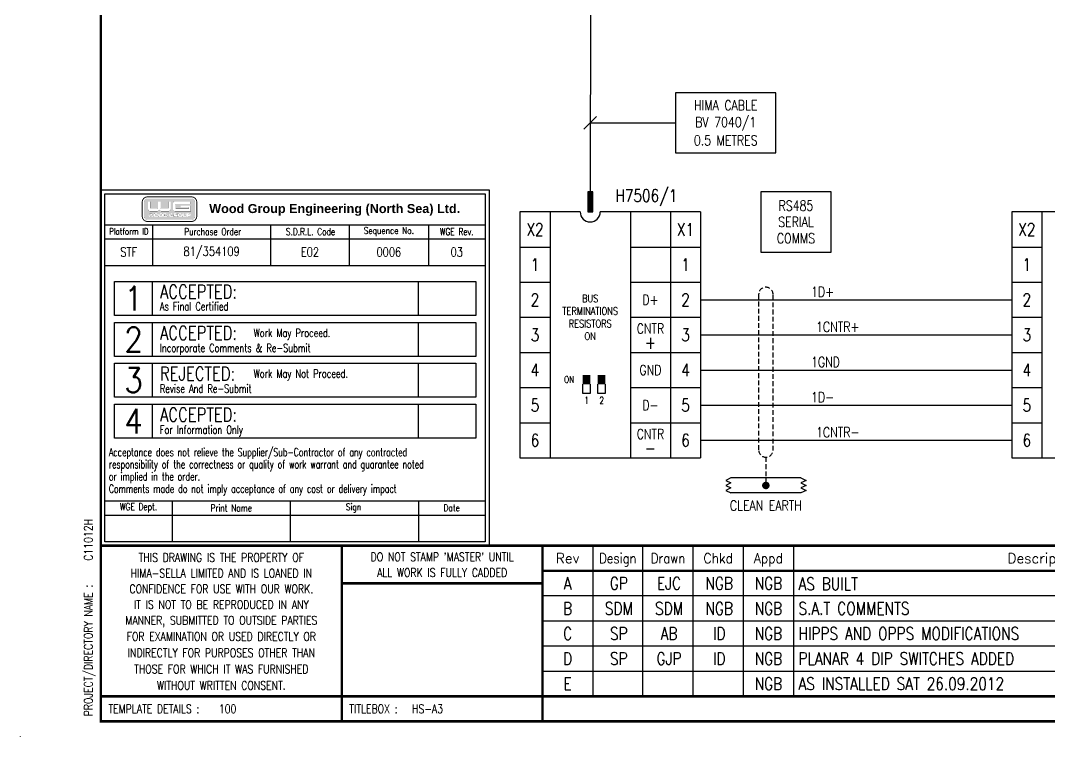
# Model space of a CAD drawing. Extents: x 0 to 414, y 0 to 285.
# Drawn here: x 0 to 205, y 0 to 142.6 of the extents above; entities that cross this region are included whole.
import ezdxf
from ezdxf.enums import TextEntityAlignment as Align

# ---------------------------------------------------------------- set-up
doc = ezdxf.new("R2010")
doc.units = 0
doc.header["$MEASUREMENT"] = 0
doc.linetypes.add('CONTINU', pattern=[0])
doc.linetypes.add('HIDDEN2', pattern=[4.762499999999999, 3.175, -1.5875])
doc.layers.get('0').update_dxf_attribs({"linetype": 'CONTINUOUS'})
for name, color, linetype in [('CATALOGUE', 2, 'CONTINUOUS'), ('COL', 2, 'CONTINU'), ('ELAC003$', 7, 'CONTINUOUS'), ('LINE', 1, 'CONTINUOUS'), ('LOCATION', 2, 'CONTINUOUS'), ('MCABGREY-0_5', 4, 'CONTINUOUS'), ('PCABGREY-0_5', 7, 'CONTINUOUS'), ('RECORD', 2, 'CONTINUOUS'), ('ROW', 2, 'CONTINU'), ('SNA', 2, 'CONTINUOUS'), ('TECHDATA', 2, 'CONTINUOUS'), ('TEXT', 2, 'CONTINUOUS'), ('TPOL', 3, 'CONTINUOUS'), ('UPS', 2, 'CONTINUOUS'), ('ZONE', 2, 'CONTINUOUS')]:
    doc.layers.add(name, color=color, linetype=linetype)
doc.styles.add('CATALOGU', font='romans.shx', dxfattribs={"width": 0.8})
doc.styles.add('LOCATION', font='ROMANS.shx', dxfattribs={"width": 0.8, "height": 2.5})
doc.styles.add('PINS', font='ROMANS.shx', dxfattribs={"width": 0.8, "height": 2.5})
doc.styles.add('REFERENC', font='romans.shx', dxfattribs={"width": 0.8})
doc.styles.add('ROMAND', font='ROMAND')
doc.styles.add('ROMANS', font='romans.shx', dxfattribs={"width": 0.8})
doc.styles.add('SYMBOL', font='romans.shx', dxfattribs={"width": 0.8})
doc.styles.add('TECHDATA', font='ROMANS.shx', dxfattribs={"width": 0.8, "height": 2.5})
doc.styles.add('WIRES', font='ROMANS.shx', dxfattribs={"width": 0.8, "height": 2})
doc.styles.add('ZONE', font='ROMANS.shx', dxfattribs={"width": 0.8, "height": 2.5})

# ---------------------------------------------------------------- blocks, each defined once
blk = doc.blocks.new('H7506')
for p, q in [((0, 10.5), (0, -38.5)), ((6, 10.5), (6, -38.5)), ((36, 10.5), (16, 10.5)), ((22, 10.5), (22, -38.5)), ((30, 10.5), (30, -38.5)), ((36, 10.5), (36, -38.5)), ((0, 3.5), (6, 3.5)), ((22, 3.5), (36, 3.5)), ((0, -3.5), (6, -3.5)), ((22, -3.5), (36, -3.5)), ((0, -10.5), (6, -10.5)), ((22, -10.5), (36, -10.5)), ((0, -17.5), (6, -17.5)), ((22, -17.5), (36, -17.5)), ((0, -24.5), (6, -24.5)), ((12.5, -25.7089), (12.5, -23.8339)), ((14, -23.8339), (14, -25.7089)), ((15.5, -25.7089), (15.5, -23.8339)), ((17, -23.8339), (17, -25.7089)), ((22, -24.5), (36, -24.5)), ((14, -25.7089), (12.5, -25.7089)), ((17, -25.7089), (15.5, -25.7089)), ((0, -31.5), (6, -31.5)), ((22, -31.5), (36, -31.5)), ((0, -38.5), (36, -38.5))]:
    blk.add_line(p, q)
blk.add_lwpolyline([(12, 10.5), (0, 10.5)])
at = {"const_width": 1.5}
for points in [[(13.25, -21.9589), (13.25, -23.8339)], [(16.25, -21.9589), (16.25, -23.8339)]]:
    blk.add_lwpolyline(points, dxfattribs=at)
blk.add_arc((14, 10.5), 2, 180, 0)
at = {"layer": 'CATALOGUE', "style": 'CATALOGU', "width": 0.8, "flags": 1}
blk.add_attdef('CATALOGUE', (2, -43), '', height=1, dxfattribs=at)
at = {"layer": 'LOCATION', "style": 'LOCATION', "width": 0.8, "flags": 1}
blk.add_attdef('LOCATION', (2, -45), '', height=1, dxfattribs=at)
at = {"layer": 'RECORD', "style": 'REFERENC', "width": 0.8, "flags": 1}
blk.add_attdef('RECORD', (2, -41), '', height=1, dxfattribs=at)
at = {"layer": 'SNA', "style": 'SYMBOL', "width": 0.8}
blk.add_attdef('SNA', (19, 12.5), '', height=2.5, dxfattribs=at)
at = {"layer": 'TEXT', "style": 'ROMANS', "width": 0.8}
for s, height, p in [('X2', 2.5, (3, 7)), ('X1', 2.5, (33, 7)), ('1', 2.5, (3, 0)), ('1', 2.5, (33, 0)), ('2', 2.5, (3, -7)), ('D+', 2, (26, -7)), ('2', 2.5, (33, -7)), ('CNTR', 2, (26, -12.75)), ('3', 2.5, (3, -14)), ('3', 2.5, (33, -14)), ('+', 2.5, (26, -15.5)), ('4', 2.5, (3, -21)), ('GND', 2, (26, -21)), ('4', 2.5, (33, -21)), ('5', 2.5, (3, -28)), ('D-', 2, (26, -28)), ('5', 2.5, (33, -28)), ('CNTR', 2, (26, -33.75)), ('6', 2.5, (3, -35)), ('6', 2.5, (33, -35)), ('-', 2.5, (26, -36.5))]:
    blk.add_text(s, height=height, dxfattribs=at).set_placement(p, align=Align.MIDDLE)
for s, height, p in [('BUS', 1.5, (14, -7.5)), ('TERMINATIONS', 1.5, (14, -10)), ('RESISTORS', 1.5, (14, -12.5)), ('ON', 1.5, (14, -15)), ('1', 1.35, (13.2853, -27.7228)), ('2', 1.35, (16.2853, -27.7228))]:
    blk.add_text(s, height=height, dxfattribs=at).set_placement(p, align=Align.CENTER)
blk.add_text('ON', height=1.35, dxfattribs=at).set_placement((8.7853, -23.566))
at = {"layer": 'TPOL', "style": 'PINS', "width": 0.8, "flags": 1}
for tag, p in [('CN7', (0, 0)), ('CN8', (0, -7)), ('CN9', (0, -14)), ('CN10', (0, -21)), ('CN11', (0, -28)), ('CN12', (0, -35))]:
    blk.add_attdef(tag, text='', height=1.5, dxfattribs=at).set_placement(p, align=Align.MIDDLE_LEFT)
for tag, p in [('CN1', (36, 0)), ('CN2', (36, -7)), ('CN3', (36, -14)), ('CN4', (36, -21)), ('CN5', (36, -28)), ('CN6', (36, -35))]:
    blk.add_attdef(tag, text='', height=1.5, dxfattribs=at).set_placement(p, align=Align.MIDDLE_RIGHT)
at = {"layer": 'ZONE', "style": 'ZONE', "width": 0.8, "flags": 1}
blk.add_attdef('ZONE', (2, -47), '', height=1, dxfattribs=at)
blk = doc.blocks.new('CABLE')
for p, q in [((20, 6), (0, 6)), ((0, 6), (0, -6)), ((20, -6), (20, 6)), ((0, -6), (20, -6))]:
    blk.add_line(p, q)
at = {"layer": 'CATALOGUE', "style": 'CATALOGU', "width": 0.8, "flags": 1}
blk.add_attdef('CATALOGUE', text='', height=1, dxfattribs=at).set_placement((10, -8), align=Align.MIDDLE)
at = {"layer": 'RECORD', "style": 'REFERENC', "width": 0.8, "flags": 1}
blk.add_attdef('RECORD', text='', height=1, dxfattribs=at).set_placement((10, -6), align=Align.MIDDLE)
at = {"layer": 'SNA', "style": 'SYMBOL', "width": 0.8}
blk.add_attdef('SNA', text='', height=2, dxfattribs=at).set_placement((10, 0), align=Align.MIDDLE)
at = {"layer": 'TECHDATA', "style": 'TECHDATA', "width": 0.8}
blk.add_attdef('TECHDATA02', text='', height=2, dxfattribs=at).set_placement((10, -3.5), align=Align.MIDDLE)
at = {"layer": 'TEXT', "style": 'ROMANS', "width": 0.8}
blk.add_text('HIMA CABLE', height=2, dxfattribs=at).set_placement((10, 3.5), align=Align.MIDDLE)
blk = doc.blocks.new('EDREV')
at = {"color": 2, "style": 'ROMANS', "width": 0.8}
for tag, p in [('DES', (129.2, 29.25)), ('DRN', (139.2, 29.25)), ('CHKD', (149.2, 29.25)), ('DES', (129.2, 24.25)), ('DRN', (139.2, 24.25)), ('CHKD', (149.2, 24.25)), ('DES', (129.2, 19.25)), ('DRN', (139.2, 19.25)), ('CHKD', (149.2, 19.25)), ('DES', (129.2, 14.25)), ('DRN', (139.2, 14.25)), ('CHKD', (149.2, 14.25)), ('DES', (129.2, 9.25)), ('DRN', (139.2, 9.25)), ('CHKD', (149.2, 9.25))]:
    blk.add_attdef(tag, text='', height=2.5, dxfattribs=at).set_placement(p, align=Align.CENTER)
blk = doc.blocks.new('HS-A3')
at = {"color": 1}
for p, q in [((114, 38), (114, 8)), ((124, 8), (124, 38)), ((134, 8), (134, 38)), ((144, 38), (144, 8)), ((154, 38), (154, 8)), ((301.5, 28), (104, 28)), ((104, 23), (301.5, 23)), ((301.5, 18), (104, 18)), ((104, 13), (270.5, 13)), ((0, 0), (0, 0.025))]:
    blk.add_line(p, q, dxfattribs=at)
at = {"color": 1, "const_width": 0.5}
blk.add_lwpolyline([(16, 3), (409, 3), (409, 285), (16, 285)], close=True, dxfattribs=at)
for points in [[(409, 38), (16, 38)], [(64, 3), (64, 38)], [(104, 3), (104, 38)], [(270.5, 33), (104, 33)], [(104, 30.5), (64, 30.5)], [(270.5, 8), (16, 8)]]:
    blk.add_lwpolyline(points, dxfattribs=at)
at = {"color": 3, "lineweight": 13, "style": 'ROMANS', "width": 0.8}
for s, p in [('THIS DRAWING IS THE PROPERTY OF', (40, 35.6443)), ("DO NOT STAMP 'MASTER' UNTIL", (84, 35.7693)), ('HIMA-SELLA LIMITED AND IS LOANED IN', (40, 32.5193)), ('ALL WORK IS FULLY CADDED', (84, 32.6443)), ('CONFIDENCE FOR USE WITH OUR WORK.', (40, 29.3879)), ('IT IS NOT TO BE REPRODUCED IN ANY', (40, 26.2629)), ('MANNER, SUBMITTED TO OUTSIDE PARTIES', (40, 23.1379)), ('FOR EXAMINATION OR USED DIRECTLY OR', (40, 19.9054)), ('INDIRECTLY FOR PURPOSES OTHER THAN', (40, 16.6554)), ('THOSE FOR WHICH IT WAS FURNISHED', (40, 13.4054)), ('WITHOUT WRITTEN CONSENT.', (40, 10.1554))]:
    blk.add_text(s, height=1.7, dxfattribs=at).set_placement(p, align=Align.MIDDLE_CENTER)
at = {"color": 4, "style": 'ROMAND'}
for s, p in [('Rev', (109, 34.5)), ('Description', (204, 34.5))]:
    blk.add_text(s, height=2, dxfattribs=at).set_placement(p, align=Align.CENTER)
for s, width, p in [('Design', 0.85, (119, 34.5)), ('Drawn', 0.85, (129, 34.5)), ('Chkd', 0.9, (139, 34.5)), ('Appd', 0.9, (149, 34.5))]:
    blk.add_text(s, height=2, dxfattribs=dict(at, width=width)).set_placement(p, align=Align.CENTER)
at = {"color": 3, "style": 'ROMANS', "width": 0.8}
blk.add_text('PROJECT/DIRECTORY NAME :', height=1.7, rotation=90, dxfattribs=at).set_placement((13.5, 4), align=Align.MIDDLE_LEFT)
for s, p in [('TEMPLATE DETAILS :', (17.5, 5.5)), ('TITLEBOX :', (65.5, 5.5)), ('HS-A3', (78, 5.5))]:
    blk.add_text(s, height=1.7, dxfattribs=at).set_placement(p, align=Align.MIDDLE_LEFT)
at = {"layer": 'COL', "style": 'ROMAND', "flags": 9}
for tag, p in [('COL1', (48.5, 282.5)), ('COL2', (113.5, 282.5)), ('COL3', (178.5, 282.5)), ('COL4', (243.5, 282.5)), ('COL5', (308.5, 282.5)), ('COL6', (373.5, 282.5))]:
    blk.add_attdef(tag, p, '', height=2.5, dxfattribs=at)
at = {"layer": 'ROW', "style": 'ROMAND', "flags": 9}
for tag, p in [('ROW1', (406.5, 249.5)), ('ROW2', (406.5, 188.5)), ('ROW3', (406.5, 127.5)), ('ROW4', (406.5, 66.5))]:
    blk.add_attdef(tag, p, '', height=2.5, dxfattribs=at)
at = {"layer": 'UPS', "color": 3, "style": 'ROMANS', "width": 0.8, "flags": 8}
blk.add_attdef('PROJS->NOMPRO', text='', height=1.7, rotation=90, dxfattribs=at).set_placement((13.5, 35), align=Align.MIDDLE_LEFT)
at = {"layer": 'UPS', "style": 'ROMANS', "width": 0.8, "flags": 8}
for tag, height, p in [('PLANOS->VERIF', 2.5, (293.5, 34.25)), ('PLANOS->CANVI1', 2.5, (109, 29.25)), ('PLANOS->NCAN1', 2.5, (149, 29.25)), ('PLANOS->DCAN1', 2.5, (262.5, 29.25)), ('PLANOS->ORIG', 2.5, (293.5, 29.25)), ('PLANOS->CANVI2', 2.5, (109, 24.25)), ('PLANOS->NCAN2', 2.5, (149, 24.25)), ('PLANOS->DCAN2', 2.5, (262.5, 24.25)), ('PLANOS->HECHF', 2.5, (293.5, 24.25)), ('PLANOS->CANVI3', 2.5, (109, 19.25)), ('PLANOS->NCAN3', 2.5, (149, 19.25)), ('PLANOS->DCAN3', 2.5, (262.5, 19.25)), ('PLANOS->HECHD', 2.5, (293.5, 19.25)), ('PLANOS->CANVI4', 2.5, (109, 14.25)), ('PLANOS->NCAN4', 2.5, (149, 14.25)), ('PLANOS->DCAN4', 2.5, (262.5, 14.25)), ('PLANOS->DATACREA', 2.5, (293.5, 14.25)), ('PLANOS->CANVI5', 2.5, (109, 9.25)), ('PLANOS->NCAN5', 2.5, (149, 9.25)), ('PLANOS->DCAN5', 2.5, (262.5, 9.25)), ('PLANOS->NR1', 2.5, (293.5, 9.25)), ('PROJS->DESCPRO3', 5, (345.5, 5.5)), ('PLANOS->PLANO', 5, (378.5, 5.5)), ('PLANOS->USER', 5, (402.75, 5.5)), ('PLANOS->NR2', 2.5, (293.5, 4.25))]:
    blk.add_attdef(tag, text='', height=height, dxfattribs=at).set_placement(p, align=Align.CENTER)
at = {"layer": 'UPS', "style": 'ROMANS', "width": 3.1263, "flags": 8}
blk.add_attdef('PLANOS->MCAN1', text='', height=2.5, rotation=0.0611733494275344, dxfattribs=at).set_placement((155, 31.6443), (254, 31.75), align=Align.FIT)
at = {"layer": 'UPS', "style": 'ROMANS', "flags": 8}
for tag, width, p, p2 in [('PLANOS->MCAN2', 3.0574, (155, 26.75), (254, 26.75)), ('PLANOS->MCAN3', 3.0574, (155, 21.75), (254, 21.75)), ('PLANOS->MCAN4', 3.0462, (155, 16.75), (254, 16.75)), ('PLANOS->MCAN5', 3.0574, (155, 11.75), (254, 11.75))]:
    blk.add_attdef(tag, text='', height=2.5, dxfattribs=dict(at, width=width)).set_placement(p, p2, align=Align.FIT)
at = {"layer": 'UPS', "style": 'ROMANS', "width": 0.8, "flags": 8}
blk.add_attdef('PLANOS->DENOM', (313.5, 24.25), '', height=2.5, dxfattribs=at)
at = {"layer": 'UPS', "color": 4, "style": 'ROMANS', "width": 0.8, "flags": 8}
for tag, p in [('PROJS->DESCPRO1', (303, 19.25)), ('PROJS->DESCPRO2', (303, 14.25))]:
    blk.add_attdef(tag, p, '', height=2.5, dxfattribs=at)
at = {"layer": 'UPS', "color": 3, "style": 'ROMANS', "width": 0.8, "flags": 8}
blk.add_attdef('PLANOS->PROTOTIPO', text='', height=1.7, dxfattribs=at).set_placement((39.5, 5.5), align=Align.MIDDLE_LEFT)
at = {"layer": 'UPS', "style": 'ROMANS', "width": 0.8, "flags": 8}
blk.add_attdef('PLANOS->OBS4', text='', height=2.5, dxfattribs=at).set_placement((107, 5.5), align=Align.MIDDLE_LEFT)

msp = doc.modelspace()

# ---------------------------------------------------------------- hatches: boundary and pattern name
at = {"linetype": 'Continuous'}
h = msp.add_hatch(color=1, dxfattribs=at)
edge = h.paths.add_edge_path(flags=16)
edge.add_line((30.97153999999989, 106.0572599999999), (33.92126999999975, 106.0572599999999))
edge.add_line((33.92126999999975, 106.0572599999999), (33.92126999999975, 106.5575099999996))
edge.add_line((33.92126999999975, 106.5575099999995), (30.71528, 106.5575099999995))
edge.add_arc((30.71528845434187, 106.1923515456578), 0.365158454439969, 90.00132654225952, 179.9986734577404)
edge.add_line((30.35012999999997, 106.1923599999996), (30.35012999999997, 105.0248))
edge.add_arc((30.71528345411064, 105.024813454342), 0.365153454358445, 180.0021111042776, 269.9994580197556)
edge.add_line((30.71528, 104.6596599999999), (33.92126999999975, 104.6596599999999))
edge.add_line((33.92126999999975, 104.6596599999999), (33.92126999999975, 105.7651399999997))
edge.add_line((33.92126999999975, 105.7651399999997), (31.91660999999999, 105.7651399999997))
edge.add_line((31.91660999999999, 105.7651399999997), (31.91660999999999, 105.4365099999996))
edge.add_line((31.91660999999999, 105.43651), (33.45387999999997, 105.43651))
edge.add_line((33.45387999999997, 105.43651), (33.45387999999997, 105.1224799999997))
edge.add_line((33.45387999999997, 105.1224799999994), (30.97153999999989, 105.1224799999994))
edge.add_arc((30.97154295896194, 105.2502829589616), 0.127802958996096, 180.0013265422535, 269.9986734577261, ccw=False)
edge.add_line((30.84373999999996, 105.25028), (30.84373999999996, 105.92946))
edge.add_arc((30.97154295896194, 105.9294570410379), 0.127802958996119, 90.00132654227377, 179.9986734577465, ccw=False)
edge = h.paths.add_edge_path(flags=16)
edge.add_arc((32.00934466344978, 103.9697547162387), 0.229358143489629, 359.7165362622, 449.7138831776751)
edge.add_line((32.01048999999999, 104.1991099999999), (31.59547999999989, 104.1991099999999))
edge.add_arc((31.59662033655006, 103.969749716007), 0.229363118745536, 90.28486158141148, 180.2822084968908)
edge.add_line((31.36725999999999, 103.9686199999999), (31.36725999999999, 103.7632299999998))
edge.add_arc((31.5966253367817, 103.7620952839927), 0.229368143597591, 179.7165486787224, 269.7138955942124)
edge.add_line((31.59547999999989, 103.5327299999996), (32.01048999999999, 103.5327299999996))
edge.add_arc((32.00933966321798, 103.762090283761), 0.229363168450698, 270.2873596461594, 360.284706561639)
edge.add_line((32.23869999999998, 103.7632299999998), (32.23869999999998, 103.9686199999999))
edge = h.paths.add_edge_path(flags=0)
edge.add_arc((33.62452999999987, 103.9515049999996), 0.081015000000002, -90, 90, ccw=False)
edge.add_line((33.62452999999987, 103.8704899999999), (33.41703000000005, 103.8704899999999))
edge.add_arc((33.41703000000005, 103.9515049999996), 0.081015000000002, 90, 270, ccw=False)
edge.add_line((33.41703000000005, 104.03252), (33.62452999999987, 104.03252))
edge = h.paths.add_edge_path(flags=16)
edge.add_line((33.36624, 103.5327299999996), (33.36624, 103.68975))
edge.add_line((33.36624, 103.68975), (33.64024999999981, 103.68975))
edge.add_arc((33.64024999999981, 103.9444299999999), 0.254680000000008, 270, 450)
edge.add_line((33.64024999999981, 104.1991099999999), (33.17308999999989, 104.1991099999999))
edge.add_line((33.17308999999989, 104.1991099999999), (33.17308999999989, 103.5327299999994))
edge.add_line((33.17308999999989, 103.5327299999996), (33.36624, 103.5327299999996))
edge = h.paths.add_edge_path(flags=16)
edge.add_line((32.78158999999971, 103.69933), (32.62690999999989, 103.69933))
edge.add_arc((32.62748266839059, 103.8140126419962), 0.1146840717988, 179.7165486787283, 269.71389559420106, ccw=False)
edge.add_line((32.51279999999997, 103.81458), (32.51279999999997, 104.1991099999999))
edge.add_line((32.51279999999997, 104.1991099999999), (32.29493999999988, 104.1991099999999))
edge.add_line((32.29493999999988, 104.1991099999999), (32.29493999999988, 103.7632299999996))
edge.add_arc((32.52430033678148, 103.762090283761), 0.229363168450693, 179.7152934383665, 269.7126403538517)
edge.add_line((32.52314999999987, 103.5327299999996), (32.88533999999998, 103.5327299999996))
edge.add_arc((32.88419466321807, 103.7620952839927), 0.229368143597644, 270.2861044057759, 360.2834513212661)
edge.add_line((33.11355999999989, 103.7632299999998), (33.11355999999989, 104.1991099999999))
edge.add_line((33.11355999999989, 104.1991099999999), (32.89569999999997, 104.1991099999999))
edge.add_line((32.89569999999997, 104.1991099999999), (32.89569999999997, 103.8145799999999))
edge.add_arc((32.78101733160905, 103.8140126419962), 0.114684071798818, -89.71389559422369, 0.283451321260884, ccw=False)
edge = h.paths.add_edge_path(flags=0)
edge.add_arc((31.90615733160905, 103.9178373580035), 0.114684071798818, 359.716548678728, 449.7138955942008)
edge.add_line((31.90672999999996, 104.03252), (31.69923, 104.03252))
edge.add_arc((31.69980266839081, 103.9178373580035), 0.114684071798822, 90.28610440577614, 180.2834513212601)
edge.add_line((31.5851199999999, 103.9172699999999), (31.5851199999999, 103.81458))
edge.add_arc((31.69980266839081, 103.8140126419962), 0.114684071798818, 179.7165486787396, 269.7138955942238)
edge.add_line((31.69923, 103.69933), (31.90672999999996, 103.69933))
edge.add_arc((31.90615733160905, 103.8140126419962), 0.1146840717988, 270.2861044057988, 360.2834513212716)
edge.add_line((32.02083999999996, 103.81458), (32.02083999999996, 103.9172699999999))
edge = h.paths.add_edge_path(flags=0)
edge.add_arc((28.04982233160905, 103.917842358235), 0.114679096706921, 359.7140381435265, 449.7113850590014)
edge.add_line((28.05039999999991, 104.03252), (27.84289000000006, 104.03252))
edge.add_arc((27.8434626683906, 103.9178373580035), 0.114684071798822, 90.28610440577614, 180.2834513212601)
edge.add_line((27.72877999999996, 103.9172699999999), (27.72877999999996, 103.81458))
edge.add_arc((27.8434626683906, 103.8140126419962), 0.114684071798818, 179.7165486787396, 269.7138955942238)
edge.add_line((27.84289000000006, 103.69933), (28.05039999999991, 103.69933))
edge.add_arc((28.04982233160905, 103.8140076417647), 0.114679096706899, 270.2886149409979, 360.2859618564731)
edge.add_line((28.16449999999986, 103.81458), (28.16449999999986, 103.9172699999999))
edge = h.paths.add_edge_path(flags=16)
edge.add_arc((28.15300966344977, 103.969749716007), 0.229363118745524, 359.7177915031089, 449.7151384185998)
edge.add_line((28.15414999999989, 104.1991099999999), (27.7391399999999, 104.1991099999999))
edge.add_arc((27.74028033654996, 103.969749716007), 0.229363118745536, 90.28486158141148, 180.2822084968908)
edge.add_line((27.51091999999999, 103.9686199999999), (27.51091999999999, 103.7632299999998))
edge.add_arc((27.74028533678148, 103.7620952839927), 0.229368143597591, 179.7165486787224, 269.7138955942124)
edge.add_line((27.7391399999999, 103.5327299999996), (28.15414999999989, 103.5327299999996))
edge.add_arc((28.15300466321821, 103.7620952839927), 0.229368143597644, 270.2861044057759, 360.2834513212661)
edge.add_line((28.38236999999987, 103.7632299999998), (28.38236999999987, 103.9686199999999))
edge = h.paths.add_edge_path(flags=0)
edge.add_arc((27.10975733160903, 103.9178373580035), 0.114684071798818, 359.716548678728, 449.7138955942008)
edge.add_line((27.11032999999985, 104.03252), (26.90282999999999, 104.03252))
edge.add_arc((26.90340266839092, 103.9178373580035), 0.114684071798822, 90.28610440577614, 180.2834513212601)
edge.add_line((26.78872000000007, 103.9172699999999), (26.78872000000007, 103.81458))
edge.add_arc((26.90340266839092, 103.8140126419962), 0.114684071798818, 179.7165486787396, 269.7138955942238)
edge.add_line((26.90282999999999, 103.69933), (27.11032999999985, 103.69933))
edge.add_arc((27.10975733160903, 103.8140126419962), 0.1146840717988, 270.2861044057988, 360.2834513212716)
edge.add_line((27.22443999999989, 103.81458), (27.22443999999989, 103.9172699999999))
h.paths.add_polyline_path([(26.5818099999999, 104.1986599999999), (26.37002999999996, 103.53409), (26.15823999999986, 103.53409), (25.99757999999996, 103.9540099999997), (25.83690999999999, 103.53409), (25.62512999999989, 103.53409), (25.41334, 104.1986599999999), (25.61052, 104.1986599999999), (25.74196999999998, 103.7714399999994), (25.90994, 104.1950099999995), (26.0852099999999, 104.1950099999995), (26.25317999999987, 103.7714399999994), (26.39193, 104.1986599999999)], flags=16)
edge = h.paths.add_edge_path(flags=16)
edge.add_arc((27.21293966344978, 103.969749716007), 0.229363118745524, 359.7177915031089, 449.7151384185998)
edge.add_line((27.21407999999996, 104.1991099999999), (26.79906999999996, 104.1991099999999))
edge.add_arc((26.80021533654991, 103.9697547162387), 0.229358143489615, 90.28611682232473, 180.2834637377995)
edge.add_line((26.57085999999996, 103.9686199999999), (26.57085999999996, 103.7632299999998))
edge.add_arc((26.80022033678176, 103.762090283761), 0.229363168450693, 179.715293438361, 269.7126403538405)
edge.add_line((26.79906999999996, 103.5327299999996), (27.21407999999996, 103.5327299999996))
edge.add_arc((27.21293466321799, 103.7620952839927), 0.229368143597644, 270.2861044057759, 360.2834513212661)
edge.add_line((27.44229999999999, 103.7632299999998), (27.44229999999999, 103.9686199999999))
edge = h.paths.add_edge_path(flags=0)
edge.add_arc((28.95695733160909, 103.8140126419962), 0.114684071798822, 270.2861044057759, 360.2834513212602)
edge.add_line((29.07163999999999, 103.81458), (29.07163999999999, 103.9172699999999))
edge.add_arc((28.95695733160909, 103.9178373580035), 0.114684071798818, 359.7165486787391, 449.7138955942237)
edge.add_line((28.95752999999989, 104.03252), (28.61495999999997, 104.03252))
edge.add_line((28.61495999999997, 104.03252), (28.61495999999997, 103.69933))
edge.add_line((28.61495999999997, 103.69933), (28.95752999999989, 103.69933))
edge = h.paths.add_edge_path(flags=16)
edge.add_arc((29.0601396634496, 103.969749716007), 0.229363118745524, 359.7177915031089, 449.7151384185885)
edge.add_line((29.06128000000006, 104.1991099999999), (28.42703999999986, 104.1991099999999))
edge.add_line((28.42703999999986, 104.1991099999999), (28.42703999999986, 103.5327299999994))
edge.add_line((28.42703999999986, 103.5327299999996), (29.06128000000006, 103.5327299999996))
edge.add_arc((29.0601346632182, 103.7620952839927), 0.229368143597599, 270.2861044057876, 360.2834513212775)
edge.add_line((29.28949999999986, 103.7632299999998), (29.28949999999986, 103.9686199999999))
edge = h.paths.add_edge_path(flags=16)
edge.add_arc((30.22546899608261, 103.9891589960829), 0.043361003928592, 0.001326542279929, 89.99867345775013)
edge.add_line((30.22546999999996, 104.03252), (29.96123999999986, 104.03252))
edge.add_arc((29.96181266839089, 103.9178373580035), 0.1146840717988, 90.28610440579894, 180.2834513212717)
edge.add_line((29.84712999999999, 103.9172699999999), (29.84712999999999, 103.81458))
edge.add_arc((29.96181266839089, 103.8140126419962), 0.114684071798818, 179.716548678728, 269.7138955942011)
edge.add_line((29.96123999999986, 103.69933), (30.22546999999996, 103.69933))
edge.add_arc((30.22546999999996, 103.7426849999997), 0.043354999999997, 270, 450)
edge.add_line((30.22546999999996, 103.7860399999999), (30.0501999999999, 103.7860399999999))
edge.add_line((30.0501999999999, 103.7860399999999), (30.0501999999999, 103.9028899999999))
edge.add_line((30.0501999999999, 103.9028899999999), (30.47377, 103.9028899999999))
edge.add_line((30.47377, 103.9028899999999), (30.47377, 103.7632299999998))
edge.add_arc((30.24440466321828, 103.7620952839927), 0.229368143597591, -89.71389559422369, 0.2834513212663978, ccw=False)
edge.add_line((30.24554999999998, 103.5327299999996), (29.85748999999998, 103.5327299999996))
edge.add_arc((29.8586353367815, 103.7620952839927), 0.229368143597645, 179.7165486787342, 269.71389559421254, ccw=False)
edge.add_line((29.62926999999989, 103.7632299999998), (29.62926999999989, 103.9686199999999))
edge.add_arc((29.85863033654998, 103.969749716007), 0.2293631187455689, 90.28486158141158, 180.2822084968909, ccw=False)
edge.add_line((29.85748999999998, 104.1991099999999), (30.24554999999998, 104.1991099999999))
edge.add_arc((30.2444096634498, 103.969749716007), 0.229363118745536, -0.28220849689091665, 89.71513841859979, ccw=False)
edge.add_line((30.47377, 103.9686199999999), (30.47377, 103.9540099999999))
edge.add_line((30.47377, 103.9540099999997), (30.26882999999996, 103.9540099999997))
edge.add_line((30.26882999999996, 103.9540099999997), (30.26882999999996, 103.98916))
edge = h.paths.add_edge_path(flags=0)
edge.add_line((30.79355999999989, 104.03252), (31.00106999999996, 104.03252))
edge.add_arc((31.00106999999996, 103.9515049999996), 0.081015000000002, -90, 90, ccw=False)
edge.add_line((31.00106999999996, 103.8704899999999), (30.79355999999989, 103.8704899999999))
edge.add_arc((30.79355999999989, 103.9515049999996), 0.081015000000002, 90, 270, ccw=False)
edge = h.paths.add_edge_path(flags=16)
edge.add_line((31.11368999999989, 103.5327299999996), (31.27146999999991, 103.5327299999996))
edge.add_line((31.27146999999991, 103.5327299999996), (31.27146999999991, 103.68975))
edge.add_arc((31.19045470268797, 103.6897494332255), 0.081015297313825, 0.000400835020838, 81.62120499931345)
edge.add_arc((31.01675639912281, 103.9444492277355), 0.254713601602722, 316.7426492714064, 359.9956748752612)
edge.add_arc((31.01677910337707, 103.9444191031454), 0.254690896855942, 0.002451378422247, 89.99979829390925)
edge.add_line((31.01677999999996, 104.1991099999999), (30.54962999999986, 104.1991099999999))
edge.add_line((30.54962999999986, 104.1991099999999), (30.54962999999986, 103.5327299999994))
edge.add_line((30.54962999999986, 103.5327299999996), (30.74277999999987, 103.5327299999996))
edge.add_line((30.74277999999987, 103.5327299999996), (30.74277999999987, 103.68975))
edge.add_line((30.74277999999987, 103.68975), (31.03267999999996, 103.68975))
edge.add_arc((31.03267312413827, 103.60873312437), 0.081016875921669, -0.0022095794171832495, 89.99513733605761, ccw=False)
edge.add_line((31.11368999999989, 103.6087299999997), (31.11368999999989, 103.5327299999996))
edge = h.paths.add_edge_path()
edge.add_line((34.74878000000007, 106.4077999999998), (34.74878000000007, 103.6837999999999))
edge.add_arc((34.01847309154709, 103.6838169084524), 0.730306908648449, 270.00132654226104, 359.9986734577408, ccw=False)
edge.add_line((34.0184899999997, 102.9535099999997), (25.3257099999999, 102.9535099999997))
edge.add_arc((25.32572190845275, 103.683821908684), 0.7303119087812779, 180.0017188205811, 269.99906573606233, ccw=False)
edge.add_line((24.59540999999991, 103.6837999999999), (24.59540999999991, 106.4077999999998))
edge.add_arc((25.32572190845275, 106.4077780913158), 0.730311908781297, 90.00093426393778, 179.998281179419, ccw=False)
edge.add_line((25.3257099999999, 107.13809), (34.0184899999997, 107.13809))
edge.add_arc((34.01847309154709, 106.4077830915472), 0.730306908648426, 0.0013265422592780851, 89.99867345773902, ccw=False)
edge = h.paths.add_edge_path(flags=16)
edge.add_line((25.39873, 106.5575099999995), (25.8878499999999, 106.5575099999995))
edge.add_line((25.8878499999999, 106.5575099999995), (25.8878499999999, 105.2794899999998))
edge.add_arc((26.01565295896182, 105.2794929589615), 0.127802958996119, 180.0013265422535, 269.9986734577261)
edge.add_line((26.01564999999999, 105.1516899999995), (27.27475999999994, 105.1516899999995))
edge.add_arc((27.27476204103798, 105.2794979591934), 0.127807959209685, 269.9990850110503, 359.9964319265211)
edge.add_line((27.4025699999999, 105.2794899999998), (27.4025699999999, 106.5575099999995))
edge.add_line((27.4025699999999, 106.5575099999995), (27.89167999999989, 106.5575099999995))
edge.add_line((27.89167999999989, 106.5575099999995), (27.89167999999989, 105.2794899999998))
edge.add_arc((28.0194829589618, 105.2794929589615), 0.127802958996119, 180.0013265422637, 269.9986734577465)
edge.add_line((28.01947999999999, 105.1516899999995), (29.27859999999969, 105.1516899999995))
edge.add_arc((29.27859704103798, 105.2794929589615), 0.127802958996119, 270.0013265422535, 359.9986734577362)
edge.add_line((29.40639999999989, 105.2794899999998), (29.40639999999989, 106.5575099999995))
edge.add_line((29.40639999999989, 106.5575099999995), (29.89551, 106.5575099999995))
edge.add_line((29.89551, 106.5575099999995), (29.89551, 105.0247999999996))
edge.add_arc((29.5303615458892, 105.0248084541104), 0.3651484542084339, 270.0013265422625, 359.9986734577447, ccw=False)
edge.add_line((29.53037, 104.6596599999999), (28.01226999999988, 104.6596599999999))
edge.add_arc((28.01227345411047, 105.024813454342), 0.365153454358449, 180.0021111042778, 269.9994580197557, ccw=False)
edge.add_arc((27.28197154588917, 105.0248084541104), 0.3651484542084339, 270.0013265422625, 359.9986734577447, ccw=False)
edge.add_line((27.28197999999986, 104.6596599999999), (25.76387999999985, 104.6596599999999))
edge.add_arc((25.7638834541105, 105.024813454342), 0.365153454358449, 180.0021111042778, 269.9994580197557, ccw=False)
edge.add_line((25.39873, 105.0248), (25.39873, 106.5575099999996))

# ---------------------------------------------------------------- linework, layer by layer
for p, q in [((113.6559, 229.8944), (113.4979, 108.5)), ((197.4979, 104.5), (197.4979, 55.5)), ((203.4979, 104.5), (203.4979, 55.5)), ((197.4979, 97.5), (203.4979, 97.5)), ((197.4979, 90.5), (203.4979, 90.5)), ((197.4979, 83.5), (203.4979, 83.5)), ((197.4979, 76.5), (203.4979, 76.5)), ((197.4979, 69.5), (203.4979, 69.5)), ((197.4979, 62.5), (203.4979, 62.5)), ((197.4979, 55.5), (233.4979, 55.5)), ((141.4979, 51.5), (140.4979, 51)), ((155.4979, 51.5), (141.4979, 51.5)), ((155.4979, 51.5), (156.4979, 51)), ((140.4979, 51), (141.4979, 50.5)), ((141.4979, 50.5), (140.4979, 50)), ((140.4979, 50), (141.4979, 49.5)), ((141.4979, 49.5), (140.4979, 49)), ((156.4979, 51), (155.4979, 50.5)), ((155.4979, 50.5), (156.4979, 50)), ((156.4979, 50), (155.4979, 49.5)), ((155.4979, 49.5), (156.4979, 49)), ((140.4979, 49), (141.4979, 48.5)), ((155.4979, 48.5), (141.4979, 48.5)), ((156.4979, 49), (155.4979, 48.5))]:
    msp.add_line(p, q)
at = {"color": 3}
for p, q in [((112.2479, 121), (114.7479, 123.5)), ((113.4979, 122.25), (130.4979, 122.25))]:
    msp.add_line(p, q, dxfattribs=at)
at = {"color": 3, "linetype": 'HIDDEN2', "ltscale": 0.3}
msp.add_line((148.4979, 55.6431), (148.4979, 50.375), dxfattribs=at)
at = {"const_width": 1}
msp.add_lwpolyline([(113.4979, 104.5), (113.4979, 108.5)], dxfattribs=at)
msp.add_lwpolyline([(112.9979, 104.5), (113.9979, 104.5), (113.9979, 108.5), (112.9979, 108.5)], close=True)
at = {"color": 3}
msp.add_lwpolyline([(147.4979, 108.5), (147.4979, 96.5), (161.4979, 96.5), (161.4979, 108.5)], close=True, dxfattribs=at)
msp.add_lwpolyline([(209.4979, 104.5), (197.4979, 104.5)])
at = {"color": 3, "linetype": 'HIDDEN2', "ltscale": 0.3}
msp.add_lwpolyline([(149.9379, 56.94), (149.9379, 88.06, 1), (147.0579, 88.06), (147.0579, 56.94, 0.9006)], format="xyb", close=True, dxfattribs=at)
at = {"const_width": 0.75}
msp.add_lwpolyline([(148.1229, 50, 1), (148.8729, 50, 1)], format="xyb", close=True, dxfattribs=at)
at = {"layer": 'ELAC003$', "color": 3, "linetype": 'Continuous'}
for p, q in [((16.7973, 101.9558), (92.548, 101.9558)), ((26.2993, 101.9558), (26.2993, 93.8498)), ((49.822, 101.9558), (49.822, 93.8498)), ((65.5038, 101.9558), (65.5038, 93.8498)), ((81.2518, 101.9558), (81.2518, 93.8498)), ((16.7973, 99.16520000000001), (92.548, 99.16520000000001)), ((16.7973, 93.8498), (92.548, 93.8498)), ((26.2993, 83.8704), (26.2993, 90.6474)), ((79.1918, 90.6474), (79.1918, 83.8704)), ((26.2993, 75.69799999999998), (26.2993, 82.4752)), ((79.1918, 82.4752), (79.1918, 75.69799999999998)), ((26.2993, 67.5923), (26.2993, 74.36929999999998)), ((79.1918, 74.36929999999998), (79.1918, 67.5923)), ((26.2993, 59.4199), (26.2993, 66.1969)), ((79.1918, 66.1969), (79.1918, 59.4199)), ((16.7973, 46.9696), (92.548, 46.9696)), ((30.2198, 46.9696), (30.2198, 38.7972)), ((53.7424, 46.9696), (53.7424, 38.7972)), ((79.25839999999998, 46.9696), (79.25839999999998, 38.7972)), ((16.7973, 44.1126), (92.548, 44.1126))]:
    msp.add_line(p, q, dxfattribs=at)
for points in [[(16, 108.9322), (93.3454, 108.9322), (93.3454, 38), (16, 38)], [(16.7973, 108.1348), (92.548, 108.1348), (92.548, 38.7972), (16.7973, 38.7972)], [(18.7243, 90.6474), (90.6873, 90.6474), (90.6873, 83.8704), (18.7243, 83.8704)], [(18.7243, 82.4752), (90.6873, 82.4752), (90.6873, 75.69799999999998), (18.7243, 75.69799999999998)], [(18.7243, 74.36929999999998), (90.6873, 74.36929999999998), (90.6873, 67.5923), (18.7243, 67.5923)], [(18.7243, 66.1969), (90.6873, 66.1969), (90.6873, 59.4199), (18.7243, 59.4199)]]:
    msp.add_lwpolyline(points, close=True, dxfattribs=at)
at = {"layer": 'LINE', "linetype": 'Continuous', "flags": 128}
for points, const_width in [([(35.1139, 106.4078), (35.1139, 103.6838, -0.4142), (34.0185, 102.5884), (25.3257, 102.5884, -0.4142), (24.2303, 103.6838), (24.2303, 106.4078, -0.4142), (25.3257, 107.5032), (34.0185, 107.5032, -0.4142)], 0.1826), ([(34.7488, 106.4078), (34.7488, 103.6838, -0.4142), (34.0185, 102.9535), (25.3257, 102.9535, -0.4142), (24.5954, 103.6838), (24.5954, 106.4078, -0.4142), (25.3257, 107.1381), (34.0185, 107.1381, -0.4142)], 0.0183), ([(30.9715, 106.0573), (33.9213, 106.0573), (33.9213, 106.5575), (30.7153, 106.5575, 0.4142), (30.3501, 106.1924), (30.3501, 105.0248, 0.4142), (30.7153, 104.6597), (33.9213, 104.6597), (33.9213, 105.7651), (31.9166, 105.7651), (31.9166, 105.4365), (33.4539, 105.4365), (33.4539, 105.1225), (30.9715, 105.1225, -0.4142), (30.8437, 105.2503), (30.8437, 105.9295, -0.4142)], 0.0183), ([(27.4423, 103.9686, 0.4142), (27.2141, 104.1991), (26.7991, 104.1991, 0.4142), (26.5709, 103.9686), (26.5709, 103.7632, 0.4142), (26.7991, 103.5327), (27.2141, 103.5327, 0.4142), (27.4423, 103.7632)], 0.0183), ([(27.2244, 103.9173, 0.4142), (27.1103, 104.0325), (26.9028, 104.0325, 0.4142), (26.7887, 103.9173), (26.7887, 103.8146, 0.4142), (26.9028, 103.6993), (27.1103, 103.6993, 0.4142), (27.2244, 103.8146)], 0.0183), ([(28.3824, 103.9686, 0.4142), (28.1542, 104.1991), (27.7391, 104.1991, 0.4142), (27.5109, 103.9686), (27.5109, 103.7632, 0.4142), (27.7391, 103.5327), (28.1542, 103.5327, 0.4142), (28.3824, 103.7632)], 0.0183), ([(28.1645, 103.9173, 0.4142), (28.0504, 104.0325), (27.8429, 104.0325, 0.4142), (27.7288, 103.9173), (27.7288, 103.8146, 0.4142), (27.8429, 103.6993), (28.0504, 103.6993, 0.4142), (28.1645, 103.8146)], 0.0183), ([(29.2895, 103.9686, 0.4142), (29.0613, 104.1991), (28.427, 104.1991), (28.427, 103.5327), (29.0613, 103.5327, 0.4142), (29.2895, 103.7632)], 0.0183), ([(28.9575, 103.6993, 0.4142), (29.0716, 103.8146), (29.0716, 103.9173, 0.4142), (28.9575, 104.0325), (28.615, 104.0325), (28.615, 103.6993)], 0.0183), ([(30.2688, 103.9892, 0.4142), (30.2255, 104.0325), (29.9612, 104.0325, 0.4142), (29.8471, 103.9173), (29.8471, 103.8146, 0.4142), (29.9612, 103.6993), (30.2255, 103.6993, 1), (30.2255, 103.786), (30.0502, 103.786), (30.0502, 103.9029), (30.4738, 103.9029), (30.4738, 103.7632, -0.4142), (30.2456, 103.5327), (29.8575, 103.5327, -0.4142), (29.6293, 103.7632), (29.6293, 103.9686, -0.4142), (29.8575, 104.1991), (30.2456, 104.1991, -0.4142), (30.4738, 103.9686), (30.4738, 103.954), (30.2688, 103.954)], 0.0183), ([(31.1137, 103.5327), (31.2715, 103.5327), (31.2715, 103.6898, 0.372), (31.2023, 103.7699, 0.191), (31.2715, 103.9444, 0.4142), (31.0168, 104.1991), (30.5496, 104.1991), (30.5496, 103.5327), (30.7428, 103.5327), (30.7428, 103.6898), (31.0327, 103.6898, -0.4142), (31.1137, 103.6087)], 0.0183), ([(30.7936, 104.0325), (31.0011, 104.0325, -1), (31.0011, 103.8705), (30.7936, 103.8705, -1)], 0.0183), ([(32.2387, 103.9686, 0.4142), (32.0105, 104.1991), (31.5955, 104.1991, 0.4142), (31.3673, 103.9686), (31.3673, 103.7632, 0.4142), (31.5955, 103.5327), (32.0105, 103.5327, 0.4142), (32.2387, 103.7632)], 0.0183), ([(32.0208, 103.9173, 0.4142), (31.9067, 104.0325), (31.6992, 104.0325, 0.4142), (31.5851, 103.9173), (31.5851, 103.8146, 0.4142), (31.6992, 103.6993), (31.9067, 103.6993, 0.4142), (32.0208, 103.8146)], 0.0183), ([(32.7816, 103.6993), (32.6269, 103.6993, -0.4142), (32.5128, 103.8146), (32.5128, 104.1991), (32.2949, 104.1991), (32.2949, 103.7632, 0.4142), (32.5232, 103.5327), (32.8853, 103.5327, 0.4142), (33.1136, 103.7632), (33.1136, 104.1991), (32.8957, 104.1991), (32.8957, 103.8146, -0.4142)], 0.0183), ([(33.3662, 103.5327), (33.3662, 103.6898), (33.6403, 103.6898, 1), (33.6403, 104.1991), (33.1731, 104.1991), (33.1731, 103.5327)], 0.0183), ([(33.6245, 104.0325, -1), (33.6245, 103.8705), (33.417, 103.8705, -1), (33.417, 104.0325)], 0.0183)]:
    msp.add_lwpolyline(points, format="xyb", close=True, dxfattribs=dict(at, const_width=const_width))
at = {"layer": 'LINE', "linetype": 'Continuous', "const_width": 0.0183, "flags": 128}
msp.add_lwpolyline([(25.3987, 105.0239), (25.3987, 106.5575), (25.8879, 106.5575), (25.8879, 105.2795, 0.4142), (26.0157, 105.1517), (27.2748, 105.1517, 0.4142), (27.4026, 105.2795), (27.4026, 106.5575), (27.8917, 106.5575), (27.8917, 105.2795, 0.4142), (28.0195, 105.1517), (29.2786, 105.1517, 0.4142), (29.4064, 105.2795), (29.4064, 106.5575), (29.8955, 106.5575), (29.8955, 105.0248, -0.4142), (29.5304, 104.6597), (28.0123, 104.6597, -0.4142), (27.6471, 105.0248, -0.4142), (27.282, 104.6597), (25.7639, 104.6597, -0.4142), (25.3987, 105.0248), (25.3987, 106.5575)], format="xyb", dxfattribs=at)
msp.add_lwpolyline([(26.5818, 104.1987), (26.37, 103.5341), (26.1582, 103.5341), (25.9976, 103.954), (25.8369, 103.5341), (25.6251, 103.5341), (25.4133, 104.1987), (25.6105, 104.1987), (25.742, 103.7714), (25.9099, 104.195), (26.0852, 104.195), (26.2532, 103.7714), (26.3919, 104.1987)], close=True, dxfattribs=at)
at = {"layer": 'PCABGREY-0_5'}
for p, q in [((135.4979, 87), (157.4979, 87)), ((157.4979, 87), (197.4979, 87)), ((135.4979, 80), (158.4979, 80)), ((158.4979, 80), (197.4979, 80)), ((135.4979, 73), (157.4979, 73)), ((157.4979, 73), (197.4979, 73)), ((135.4979, 66), (157.4979, 66)), ((157.4979, 66), (197.4979, 66)), ((135.4979, 59), (158.4979, 59)), ((158.4979, 59), (197.4979, 59))]:
    msp.add_line(p, q, dxfattribs=at)

# ---------------------------------------------------------------- block references
ref = msp.add_blockref('HS-A3', (0, 0))
ref.add_attrib('PROJS->NOMPRO', 'C11012H', dxfattribs={"layer": 'UPS', "color": 3, "height": 1.7, "rotation": 90, "style": 'ROMANS', "width": 0.8, "flags": 8}).set_placement((13.5, 35), align=Align.MIDDLE_LEFT)
ref.add_attrib('PLANOS->PROTOTIPO', '100', dxfattribs={"layer": 'UPS', "color": 3, "height": 1.7, "style": 'ROMANS', "width": 0.8, "flags": 8}).set_placement((39.5, 5.5), align=Align.MIDDLE_LEFT)
ref.add_attrib('PLANOS->NCAN5', 'NGB', dxfattribs={"layer": 'UPS', "height": 2.5, "style": 'ROMANS', "width": 0.8, "flags": 8}).set_placement((149, 9.25), align=Align.CENTER)
ref.add_attrib('PLANOS->NCAN2', 'NGB', dxfattribs={"layer": 'UPS', "height": 2.5, "style": 'ROMANS', "width": 0.8, "flags": 8}).set_placement((149, 24.25), align=Align.CENTER)
ref.add_attrib('PLANOS->NCAN3', 'NGB', dxfattribs={"layer": 'UPS', "height": 2.5, "style": 'ROMANS', "width": 0.8, "flags": 8}).set_placement((149, 19.25), align=Align.CENTER)
ref.add_attrib('PLANOS->NCAN4', 'NGB', dxfattribs={"layer": 'UPS', "height": 2.5, "style": 'ROMANS', "width": 0.8, "flags": 8}).set_placement((149, 14.25), align=Align.CENTER)
ref.add_attrib('PLANOS->NCAN1', 'NGB', dxfattribs={"layer": 'UPS', "height": 2.5, "style": 'ROMANS', "width": 0.8, "flags": 8}).set_placement((149, 29.25), align=Align.CENTER)
ref.add_attrib('PLANOS->CANVI5', 'E', dxfattribs={"layer": 'UPS', "height": 2.5, "style": 'ROMANS', "width": 0.8, "flags": 8}).set_placement((109, 9.25), align=Align.CENTER)
ref.add_attrib('PLANOS->CANVI4', 'D', dxfattribs={"layer": 'UPS', "height": 2.5, "style": 'ROMANS', "width": 0.8, "flags": 8}).set_placement((109, 14.25), align=Align.CENTER)
ref.add_attrib('PLANOS->CANVI2', 'B', dxfattribs={"layer": 'UPS', "height": 2.5, "style": 'ROMANS', "width": 0.8, "flags": 8}).set_placement((109, 24.25), align=Align.CENTER)
ref.add_attrib('PLANOS->CANVI3', 'C', dxfattribs={"layer": 'UPS', "height": 2.5, "style": 'ROMANS', "width": 0.8, "flags": 8}).set_placement((109, 19.25), align=Align.CENTER)
ref.add_attrib('PLANOS->CANVI1', 'A', dxfattribs={"layer": 'UPS', "height": 2.5, "style": 'ROMANS', "width": 0.8, "flags": 8}).set_placement((109, 29.25), align=Align.CENTER)
for name, p, values in [('CABLE', (130.4979, 122.25), {'SNA': 'BV 7040/1', 'TECHDATA02': '0.5 METRES'}), ('H7506', (99.4979, 94), {'SNA': 'H7506/1'})]:
    msp.add_blockref(name, p).add_auto_attribs(values)
ref = msp.add_blockref('EDREV', (-10, 0))
ref.add_attrib('DES', 'GP', dxfattribs={"color": 2, "height": 2.5, "style": 'ROMANS', "width": 0.8}).set_placement((119.2, 29.25), align=Align.CENTER)
ref.add_attrib('DRN', 'EJC', dxfattribs={"color": 2, "height": 2.5, "style": 'ROMANS', "width": 0.8}).set_placement((129.2, 29.25), align=Align.CENTER)
ref.add_attrib('CHKD', 'NGB', dxfattribs={"color": 2, "height": 2.5, "style": 'ROMANS', "width": 0.8}).set_placement((139.2, 29.25), align=Align.CENTER)
ref.add_attrib('DES', 'SDM', dxfattribs={"color": 2, "height": 2.5, "style": 'ROMANS', "width": 0.8}).set_placement((119.2, 24.25), align=Align.CENTER)
ref.add_attrib('DRN', 'SDM', dxfattribs={"color": 2, "height": 2.5, "style": 'ROMANS', "width": 0.8}).set_placement((129.2, 24.25), align=Align.CENTER)
ref.add_attrib('CHKD', 'NGB', dxfattribs={"color": 2, "height": 2.5, "style": 'ROMANS', "width": 0.8}).set_placement((139.2, 24.25), align=Align.CENTER)
ref.add_attrib('DES', 'SP', dxfattribs={"color": 2, "height": 2.5, "style": 'ROMANS', "width": 0.8}).set_placement((119.2, 19.25), align=Align.CENTER)
ref.add_attrib('DRN', 'AB', dxfattribs={"color": 2, "height": 2.5, "style": 'ROMANS', "width": 0.8}).set_placement((129.2, 19.25), align=Align.CENTER)
ref.add_attrib('CHKD', 'ID', dxfattribs={"color": 2, "height": 2.5, "style": 'ROMANS', "width": 0.8}).set_placement((139.2, 19.25), align=Align.CENTER)
ref.add_attrib('DES', 'SP', dxfattribs={"color": 2, "height": 2.5, "style": 'ROMANS', "width": 0.8}).set_placement((119.2, 14.25), align=Align.CENTER)
ref.add_attrib('DRN', 'GJP', dxfattribs={"color": 2, "height": 2.5, "style": 'ROMANS', "width": 0.8}).set_placement((129.2, 14.25), align=Align.CENTER)
ref.add_attrib('CHKD', 'ID', dxfattribs={"color": 2, "height": 2.5, "style": 'ROMANS', "width": 0.8}).set_placement((139.2, 14.25), align=Align.CENTER)

# ---------------------------------------------------------------- texts
at = {"color": 1, "linetype": 'Continuous', "insert": (37.585, 106.073), "char_height": 1.8, "width": 56.3327, "attachment_point": 1}
msp.add_mtext('{\\fSwis721 BT|b1|i0|c0|p34;Wood Group Engineering (North Sea) Ltd.}', dxfattribs=at)
at = {"layer": 'ELAC003$', "color": 1, "linetype": 'Continuous', "style": 'ROMANS', "width": 0.8}
for s, height, p in [('Platform ID', 1.2758, (21.5721, 100.616)), ('Purchase Order', 1.35, (38.2726, 100.5606)), ('S.D.R.L. Code', 1.35, (57.7689, 100.5606)), ('Sequence No.', 1.35, (73.3777, 100.5606)), ('WGE Rev.', 1.35, (86.9, 100.5606)), ('WGE Dept.', 1.35, (23.5085, 45.5411)), ('Print Name', 1.35, (41.981, 45.5411)), ('Sign', 1.35, (66.3454, 45.5411)), ('Date', 1.35, (85.90309999999998, 45.5411))]:
    msp.add_text(s, height=height, dxfattribs=at).set_placement(p, align=Align.MIDDLE)
at = {"layer": 'ELAC003$', "color": 3, "linetype": 'Continuous', "style": 'ROMANS', "width": 0.8889}
for s, p in [('1', (22.5117, 87.2591)), ('2', (22.5117, 79.08669999999998)), ('3', (22.5117, 70.9808)), ('4', (22.5117, 62.8084))]:
    msp.add_text(s, height=4.86, dxfattribs=at).set_placement(p, align=Align.MIDDLE)
at = {"layer": 'ELAC003$', "color": 3, "linetype": 'Continuous', "style": 'ROMANS'}
for s, height, width, p in [('ACCEPTED:', 2.7, 0.8, (27.7627, 88.6079)), ('As Final Certified', 1.62, 0.7333, (27.7627, 85.6902)), ('ACCEPTED:', 2.7, 0.8, (27.7627, 80.39149999999998)), ('Work May Proceed.', 1.62, 0.7333, (46.4443, 80.39149999999998)), ('Incorporate Comments & Re-Submit', 1.62, 0.7333, (27.7627, 77.39239999999998)), ('REJECTED:', 2.7, 0.8, (27.7627, 72.2856)), ('Work May Not Proceed.', 1.62, 0.7333, (46.4443, 72.2856)), ('Revise And Re-Submit', 1.62, 0.7333, (27.7627, 69.2865)), ('ACCEPTED:', 2.7, 0.8, (27.7627, 64.1133)), ('For Information Only', 1.62, 0.7333, (27.7627, 61.1143))]:
    msp.add_text(s, height=height, dxfattribs=dict(at, width=width)).set_placement(p, align=Align.MIDDLE_LEFT)
at = {"layer": 'ELAC003$', "color": 1, "linetype": 'Continuous', "style": 'ROMANS', "width": 0.7}
for s, p in [('Acceptance does not relieve the Supplier/Sub-Contractor of any contracted', (17.5946, 57.4562)), ('responsibility of the correctness or quality of work warrant and guarantee noted', (17.5946, 55.0262)), ('or implied in the order.', (17.5946, 52.5962)), ('Comments made do not imply acceptance of any cost or delivery impact', (17.5946, 50.1662))]:
    msp.add_text(s, height=1.62, dxfattribs=at).set_placement(p, align=Align.TOP_LEFT)
at = {"layer": 'MCABGREY-0_5', "style": 'WIRES', "width": 0.8}
for s, p in [('1D+', (157.4979, 87)), ('1CNTR+', (158.4979, 80)), ('1GND', (157.4979, 73)), ('1D-', (157.4979, 66)), ('1CNTR-', (158.4979, 59))]:
    msp.add_text(s, height=2, dxfattribs=at).set_placement(p, align=Align.BOTTOM_LEFT)
at = {"layer": 'TEXT', "color": 3, "style": 'ROMANS', "width": 0.8}
for s, p in [('RS485', (154.4979, 104.75)), ('SERIAL', (154.4979, 101.5)), ('COMMS', (154.4979, 98.25))]:
    msp.add_text(s, height=2, dxfattribs=at).set_placement(p, align=Align.CENTER)
at = {"layer": 'TEXT', "style": 'ROMANS', "width": 0.8}
for s, height, p in [('X2', 2.5, (200.4979, 101)), ('STF', 1.8, (21.5483, 96.5075)), ('81/354109', 1.8, (38.0607, 96.5075)), ('E02', 1.8, (57.6629, 96.5075)), ('0006', 1.8, (73.37789999999998, 96.5075)), ('03', 1.8, (86.8999, 96.5075)), ('1', 2.5, (200.4979, 94)), ('2', 2.5, (200.4979, 87)), ('3', 2.5, (200.4979, 80)), ('4', 2.5, (200.4979, 73)), ('5', 2.5, (200.4979, 66)), ('6', 2.5, (200.4979, 59))]:
    msp.add_text(s, height=height, dxfattribs=at).set_placement(p, align=Align.MIDDLE)
msp.add_text('CLEAN EARTH', height=2, dxfattribs=at).set_placement((148.4979, 45), align=Align.CENTER)
at = {"layer": 'UPS', "insert": (155, 31.6443), "char_height": 2.5, "width": 99, "attachment_point": 1, "rotation": 0.06302533204418151, "style": 'ROMANS'}
msp.add_mtext('AS BUILT', dxfattribs=at)
at = {"layer": 'UPS', "char_height": 2.5, "width": 99, "attachment_point": 1, "style": 'ROMANS'}
for s, insert in [('S.A.T COMMENTS', (155, 26.75)), ('HIPPS AND OPPS MODIFICATIONS', (155, 21.75)), ('PLANAR 4 DIP SWITCHES ADDED', (155, 16.75)), ('AS INSTALLED SAT 26.09.2012', (155, 11.75))]:
    msp.add_mtext(s, dxfattribs=dict(at, insert=insert))

doc.saveas('drawing.dxf')
